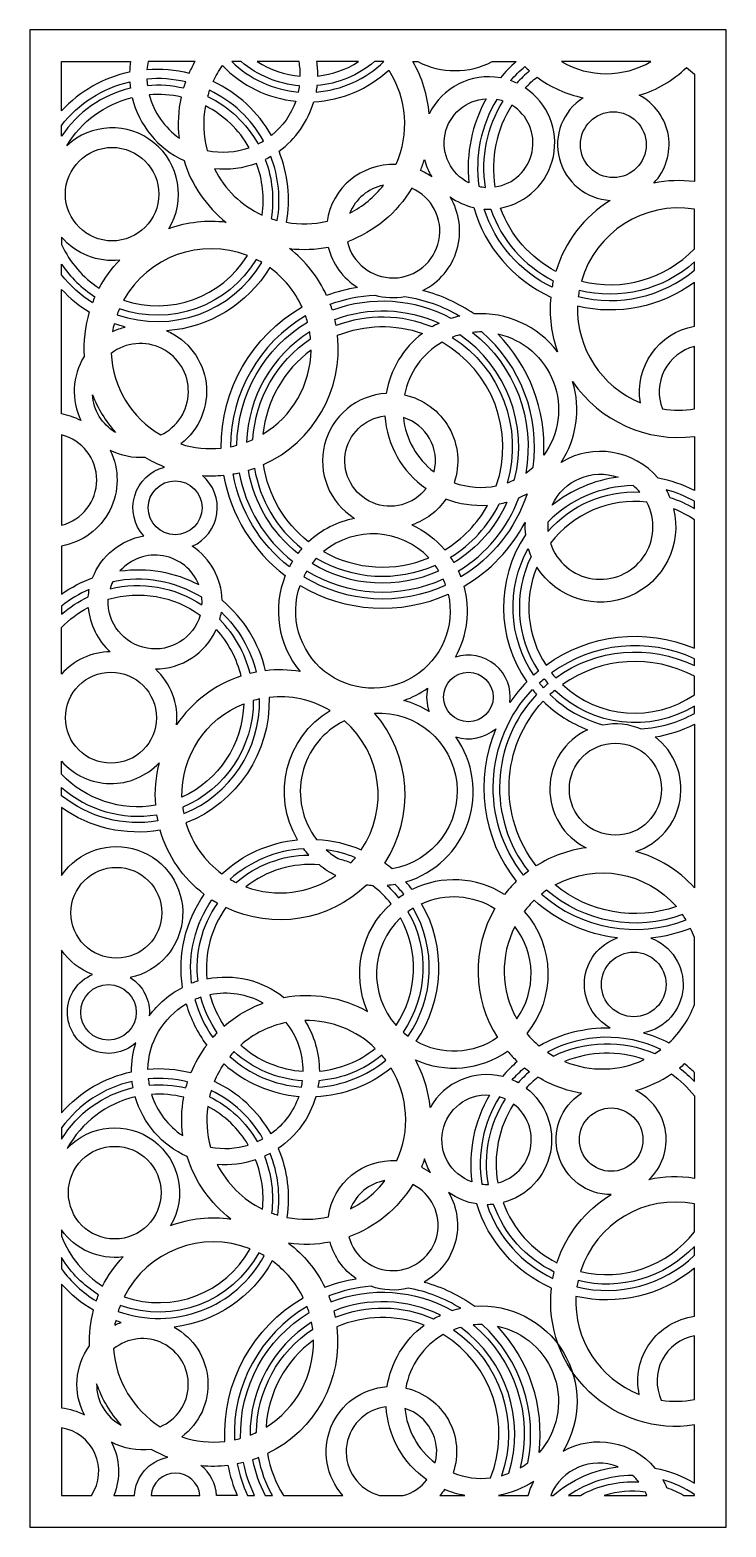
# Model space of a CAD drawing. Extents: x 14441 to 15541, y 4134 to 6501.
import ezdxf

# ---------------------------------------------------------------- set-up
doc = ezdxf.new("R2010")
doc.units = 0
doc.layers.add('LAYER_01', color=1, linetype='CONTINUOUS')

msp = doc.modelspace()

# ---------------------------------------------------------------- linework, layer by layer
at = {"layer": 'LAYER_01'}
msp.add_lwpolyline([(14440.6, 4133.8), (15540.6, 4133.8), (15540.6, 6500.5), (14440.6, 6500.5)], close=True, dxfattribs=at)
for points in [[(14598.1, 6433.9, 0.152755), (14490.6, 6372.8), (14490.6, 6450.5), (14599.6, 6450.5, 0.028114)], [(14627.2, 6450.5, 0.026098), (14625.6, 6438, -0.081614), (14692.5, 6432.4, -0.025613), (14701.6, 6450.5)], [(14730.1, 6419, -0.045878), (14744.7, 6444.1, 0.177045), (14860.8, 6387.8, -0.139434), (14822.2, 6333.8, 0.155103)], [(14774.4, 6450.5), (14759.5, 6450.5, 0.17274), (14865, 6402.4, 0.020702), (14866.8, 6412.3, -0.157325)], [(14865.9, 6450.5), (14799.5, 6450.5, 0.124075), (14867.9, 6427.3, 0.048127)], [(14892.7, 6402.3, 0.175344), (15000, 6450.5), (14985.1, 6450.5, -0.15496), (14894.2, 6412.5, -0.017274)], [(14895.1, 6427.6, 0.118066), (14960, 6450.5), (14893.5, 6450.5, -0.038695)], [(15053.5, 6450.5, 0.243595), (15171.2, 6450.5), (15209, 6450.5, 0.040066), (15184, 6424.7, 0.335216), (15071.5, 6367.9, 0.110392), (15045.9, 6450.5)], [(15222.8, 6442.6, 0.013833), (15230.1, 6435.7, 0.035079), (15209.9, 6416.4, 0.025365), (15200.1, 6420.4, -0.037938)], [(15280.5, 6450.5, 0.270734), (15422, 6450.5)], [(15490.6, 6260.8, 0.079563), (15426.5, 6258.5, 0.497485), (15403.4, 6397.2, 0.120742), (15478.1, 6441.1, -0.020343), (15490.6, 6430.8)], [(14490.6, 6349.7, -0.171332), (14598.3, 6418.6, 0.01698), (14599.4, 6408.5, 0.188618), (14490.6, 6332.6)], [(14625.3, 6422.9, 0.02061), (14626.2, 6412.9, -0.079682), (14683.7, 6408.8, -0.01265), (14686.9, 6418.3, 0.080826)], [(15007.6, 6437, -0.250886), (15018.7, 6287.7, 0.384654), (14910.1, 6197.6, -0.102122), (14846, 6195.9, 0.139765), (14834.2, 6308.8, 0.165327), (14889.1, 6387, 0.17635)], [(15357.6, 6231.1, 0.179576), (15271.7, 6118.9, -0.186167), (15184.3, 6218.9, 0.674052), (15223.3, 6408.8, -0.034398), (15242, 6426, 0.111017), (15314.8, 6393.3, 0.726925)], [(14498.7, 6317.3, -0.200185), (14602.2, 6393.8, 0.228755), (14684.1, 6293.9, 0.152429), (14750.8, 6196.3, 0.115064), (14660, 6186.3, 0.873377)], [(14629.1, 6398.1, 0.177478), (14676.7, 6329.5, -0.082326), (14680, 6394.3, 0.076795)], [(14724.4, 6405.1, 0.015921), (14721.3, 6395.5, -0.154088), (14801.1, 6320.3, 0.02061), (14809.8, 6325.1, 0.155995)], [(15161.6, 6391.8, 0.15486), (15134.3, 6258.8, -0.771847)], [(15188.4, 6388, 0.037241), (15178.3, 6390.7, 0.172487), (15150.1, 6253.3, 0.037241), (15160.4, 6251.7, -0.180051)], [(14717.8, 6380.5, 0.112473), (14720.8, 6310.1, 0.139614), (14787.2, 6314.4, 0.146496)], [(15202.1, 6381.6, 0.18497), (15175.5, 6252.3, 0.701248)], [(14821.8, 6202.2, 0.015921), (14831.4, 6199.2, 0.134787), (14821.4, 6300.4, -0.01698), (14812.5, 6295.6, -0.131125)], [(15057.9, 6278.3, 0.023372), (15064, 6295.9, 0.071927), (15075.5, 6268.2, 0.048244)], [(14732.1, 6280.9, 0.170215), (14807.5, 6207.9, 0.12485), (14798.7, 6289.6, -0.114664)], [(14942.2, 6165.8, 1.61902), (15044.1, 6250.3, -0.171778)], [(14945.9, 6210.8, 0.110628), (14999.2, 6255, 0.248534)], [(15263.6, 6078.3, 0.109093), (15274.4, 5991.4, 0.254354), (15142.4, 6051.6, 0.087747), (15061.6, 6088.5, 0.435716), (15104.7, 6236.5, 0.098494), (15141.9, 6219.8, 0.217711)], [(15267.7, 6104.1, 0.012753), (15265.7, 6093.9, -0.203324), (15158.3, 6217.4, 0.025365), (15168.9, 6217.2, 0.195402)], [(15490.6, 6154.5), (15490.6, 6217.2, 0.378474), (15312.1, 6103.4, 0.27)], [(14490.6, 6172.9), (14490.6, 6161.1, 0.138624), (14550, 6092.2, -0.068961), (14582.6, 6136.7, -0.250435)], [(14588.7, 6073.3, 0.3493), (14784.3, 6143.9, 0.375397)], [(14958.2, 6093.5, 0.049368), (14909.5, 6080.8, 0.119092), (14851, 6154.9, 0.077546), (14912.1, 6157.3, 0.194076)], [(14490.6, 6113.5), (14490.6, 6130.5, 0.102565), (14543.3, 6078.7, 0.012625), (14539.4, 6069.3, -0.086268)], [(14582, 6059.7, 0.015834), (14578.3, 6050.4, 0.356709), (14806.9, 6133, 0.015834), (14798.1, 6137.8, -0.355473)], [(15490.6, 6120.5), (15490.6, 6133.7, -0.24953), (15308.7, 6088.8, 0.015707), (15307.1, 6078.9, 0.237226)], [(14656.6, 6025, -0.572048), (14678.9, 5846.1, 0.102573), (14742.7, 5839.4, -0.270486), (14870.6, 6062.6, 0.12945), (14819.5, 6124.8, -0.244402)], [(14490.6, 6090.4, 0.06844), (14534.4, 6054.7, 0.08917), (14526.2, 5984.1, 0.2577), (14521.2, 5883.1, 0.076454), (14490.6, 5893.4)], [(15405.3, 5911.3, -0.410648), (15490.6, 6032), (15490.6, 6101.5, -0.22009), (15306, 6063.8, 0.312237)], [(14985.6, 6081.3, 0.114595), (15033.1, 6079, -0.096577), (15119.8, 6048.3, 0.023442), (15106, 6044.5, 0.21349), (14918.6, 6057.5, 0.012436), (14915.3, 6067, -0.075075)], [(14591.3, 6030.8, -0.022044), (14573.8, 6036.1, 0.019707), (14571.2, 6023.9, -0.050953)], [(14879.3, 6038.7, 0.016266), (14876.2, 6048.5, 0.265758), (14757.7, 5841.6, 0.016266), (14767.7, 5844, -0.260324)], [(14924.7, 6033.1, 0.012583), (14922.6, 6043, -0.199269), (15087.4, 6037, 0.021027), (15076.1, 6031, 0.191387)], [(14884.2, 6012.2, 0.017506), (14882.7, 6023.2, 0.247871), (14782.9, 5848.8, 0.017506), (14793.1, 5853.1, -0.235939)], [(14926.9, 6017.8, -0.182151), (15060.9, 6020.8, 0.189294), (15003.5, 5925.9, 0.731892), (14953.6, 5728.4, 0.13882), (14881, 5691.5, -0.192668), (14809.8, 5813.5, 0.32345)], [(15119.9, 6018.6, 0.025783), (15107.9, 6014.5, -0.332723), (15194.9, 5784.7, 0.025783), (15206.6, 5789.6, 0.312293)], [(15154.9, 6023.1, 0.030337), (15140, 6022.4, -0.278445), (15224.1, 5800, 0.030337), (15235.7, 5809.3, 0.253287)], [(15252.6, 5828.1, 0.210132), (15179.9, 6020.1, -0.539205)], [(14647.2, 5860.2, 1.115244), (14569, 5989.2, 0.253992)], [(14884.9, 5994.4, 0.210441), (14808.8, 5861.5, 0.258561)], [(15091.8, 6006.7, 0.217551), (15032.4, 5923.6, -0.448418), (15111, 5784.8, 0.138631), (15177.6, 5779.8, 0.36056)], [(15490.6, 6000.2, 0.450141), (15440, 5901.5, 0.079686), (15490.6, 5901.4)], [(15490.6, 5772.5, 0.07339), (15433.3, 5791.8, 0.370599), (15280, 5816.9, 0.222913), (15298.2, 5944.6, 0.280279), (15490.6, 5857.8)], [(14539.4, 5923.9, 0.087374), (14575.6, 5864.3, -0.243431)], [(15001.6, 5890.4, 0.228721), (15066.6, 5775.5, -1.507327)], [(15030.8, 5887.7, 0.209291), (15079.3, 5801.9, 0.398768)], [(14490.6, 5717.6, 0.777201), (14490.6, 5860.4)], [(14567.4, 5835.9, -0.500702), (14490.6, 5684.7), (14490.6, 5608.6, -0.067175), (14539.7, 5634.5, -0.263841), (14620.6, 5700.6, -0.561641), (14653, 5809.6, -0.042134), (14622.7, 5824.7, -0.137435)], [(14761.6, 5798.6, 0.012436), (14771.4, 5800.6, 0.183415), (14855.6, 5660.6, 0.016905), (14850.6, 5651.9, -0.184775)], [(14785.9, 5804.4, 0.012583), (14795.5, 5807.7, 0.185941), (14870.5, 5680.7, 0.016739), (14864.1, 5673, -0.183796)], [(14697.1, 5684.4, 0.55297), (14713.1, 5796.1, 0.041848), (14746.7, 5796.6, 0.188899), (14844.1, 5637.9, 0.276354), (14867.7, 5486.3, 0.069447), (14813, 5487.6, 0.161838), (14744.3, 5598.9, 0.244221)], [(15259.2, 5722.6, 0.044331), (15259.2, 5707.9, -0.227963), (15404.6, 5770, 0.044331), (15393.9, 5780.1, 0.197829)], [(15370, 5793.5, 0.138846), (15266.1, 5749.1, -0.391853)], [(15163.8, 5748.8, -0.111074), (15097.9, 5758.8, -0.162331), (15044, 5718, -0.110527), (15096.2, 5678.8, 0.130097)], [(15182, 5751.2, 0.021027), (15194.4, 5754.2, -0.151021), (15110.8, 5658.5, 0.016739), (15105.4, 5666.9, 0.141616)], [(15213.3, 5760.9, 0.023442), (15226.1, 5767.2, -0.180212), (15121.8, 5635.9, 0.016905), (15117.9, 5645.2, 0.16756)], [(15263.1, 5689, 1.086793), (15415.5, 5754.1, 0.264947)], [(15490.6, 5755.5, 0.06308), (15445.9, 5773.7, -0.02844), (15451.8, 5761.5, -0.05864), (15490.6, 5743.9)], [(15256.2, 5496.3, -0.263676), (15490.6, 5523), (15490.6, 5726.1, 0.055692), (15457.8, 5743.5, -0.848469), (15241.5, 5651.2, 0.24648)], [(14904.6, 5675.8, 0.230809), (15071, 5666, 0.394264)], [(15225.8, 5469.9, 0.044177), (15199.1, 5437.3, 0.553112), (15112.9, 5508.8, 0.196929), (15126.7, 5621.3, 0.138975), (15223, 5721.7, 0.040606), (15223.5, 5702.3, 0.306524)], [(15244.3, 5487.1, 0.010532), (15236.7, 5480.5, -0.280998), (15227.9, 5680.7, 0.02844), (15232.6, 5668, 0.266088)], [(14582.9, 5645.3, -0.155942), (14707.3, 5623.6, 0.558858)], [(15086.7, 5645.6, 0.020785), (15081, 5654, -0.242793), (14893.2, 5665.1, 0.020785), (14886.6, 5657.4, 0.247106)], [(15097.5, 5623, 0.020507), (15093.7, 5632.3, -0.249259), (14878.1, 5645, 0.020507), (14873.3, 5636.2, 0.248275)], [(14490.6, 5589.7), (14490.6, 5576.7, -0.069644), (14532.8, 5604.5, -0.027912), (14534.4, 5616.2, 0.066797)], [(14571.5, 5628.1, 0.040629), (14567.2, 5616.8, -0.211016), (14712.4, 5591.6, 0.040629), (14712.2, 5603.6, 0.192448)], [(14867.4, 5622.3, 0.243701), (15101.7, 5608.5, -1.326508)], [(14490.6, 5555.9, -0.079448), (14532.8, 5587.7, 0.191904), (14567.6, 5517.4, 0.212286), (14490.6, 5482.2)], [(14564.4, 5600.5, -0.231876), (14709.6, 5575.3, -0.892596)], [(14740.6, 5568.4, 0.027912), (14743.1, 5579.9, -0.145311), (14798.2, 5485.3, 0.012655), (14788.4, 5483.1, 0.136442)], [(14638.9, 5490.3, 0.293596), (14735, 5552.6, -0.126418), (14774, 5479, 0.165564), (14672.3, 5402.2, 0.238891)], [(15490.6, 5495.6), (15490.6, 5506.6, 0.271454), (15265, 5484.1, 0.014978), (15271.4, 5476.5, -0.276389)], [(15490.6, 5449.5), (15490.6, 5478.8, 0.283338), (15282, 5465.6, 0.351085)], [(15245.6, 5468.3, -0.011164), (15253.2, 5474.9, 0.013712), (15259.6, 5467.2, 0.01167), (15252, 5460.6, -0.013012)], [(14914.9, 5424.7, 0.163099), (14818.5, 5445.4, -0.315439), (14687.2, 5246.9, 0.163259), (14744, 5166.3, -0.165447), (14863.6, 5220.3, -0.413118)], [(15068.9, 5459.9, 0.143326), (15071.6, 5422.9, 0.073999), (15031.4, 5440.6, 0.070828)], [(15228.3, 5170.8, 0.012742), (15220.4, 5164.6, -0.372634), (15234.8, 5457.8, 0.01213), (15241.3, 5450.1, 0.371244)], [(15490.6, 5420.1), (15490.6, 5431.7, -0.339512), (15270, 5456.4, 0.012596), (15262.4, 5449.8, 0.127249), (15346.1, 5402.1, -0.14956), (15406.4, 5395.7, 0.115448)], [(14778.5, 5435.4, -0.286333), (14680.8, 5287.6, -0.313734)], [(14803.6, 5442.9, 0.016573), (14793.6, 5440.5, -0.302749), (14682, 5271.8, 0.016573), (14683.6, 5261.6, 0.309668)], [(15001.4, 5183.4, 0.334376), (14985.2, 5420.6, -0.942411), (15012.9, 5174.5, 0.017897)], [(15319.5, 5207.6, 0.107869), (15240.8, 5179.2, -0.37157), (15251.7, 5439.2, 0.101564), (15321.9, 5394.3, 0.627597)], [(14937.6, 5408.3, 0.475499), (14893.6, 5221, -0.089804), (14964.2, 5204.4, 0.379181)], [(15490.6, 5144.5, 0.141292), (15398.2, 5201.9, 0.604309), (15428.4, 5382.9, 0.079323), (15490.6, 5403.1)], [(15209.2, 5154.7, 0.035825), (15190.4, 5133.8, 0.262117), (15044.6, 5141.7, 0.019162), (15034.6, 5153.7, 0.513044), (15113.6, 5383, 0.259226), (15176.6, 5395.8, 0.273313)], [(14490.6, 5323.8), (14490.6, 5344.4, 0.442797), (14644.9, 5342.2, 0.086294), (14638.9, 5274.8, -0.247463)], [(14490.6, 5290), (14490.6, 5303.1, 0.224839), (14640.7, 5259.9, 0.012655), (14642.5, 5250.1, -0.21337)], [(14490.6, 5271.2), (14490.6, 5163.9, -1.477522), (14599.2, 5002.4, -0.281555), (14629.2, 4941.8, -0.11842), (14681.8, 4987, -0.192172), (14716.1, 5134, -0.159799), (14646.2, 5235.5, -0.200132)], [(14881.4, 5196.2, -0.021286), (14873.3, 5206, 0.171826), (14756.9, 5157.8, 0.017156), (14766.3, 5152.7, -0.177732)], [(14908.9, 5204.5, 0.046937), (14927.6, 5190.6, -0.029878), (14947.9, 5184.1, 0.017156), (14955, 5192, 0.063473)], [(14924, 5163.7, -0.051923), (14898, 5180.5, 0.192343), (14781.7, 5146, 0.245147)], [(15462.1, 5114.6, -0.260717), (15270.6, 5148.9, -0.352979)], [(14982.3, 5147.7, -0.01632), (14972.6, 5148.7, -0.312726), (14750.3, 5113.1, 0.184004), (14720.4, 5000.5, -0.220947), (14842, 4971.2, -0.17524), (14974, 4949, -0.323617), (15011.4, 5119.3, 0.062323)], [(15017.8, 5149.7, -0.021286), (15005.2, 5148, -0.036875), (15023, 5128.7, -0.01685), (15031.3, 5134.3, 0.027216)], [(15477.4, 5093.5, 0.016528), (15471.8, 5102.1, -0.273557), (15257.1, 5140.6, 0.016528), (15248.9, 5134.5, 0.278995)], [(14728.3, 5125.4, 0.012675), (14736.9, 5120.2, 0.184165), (14705.7, 4996.8, 0.017237), (14696.1, 4993.4, -0.186344)], [(15046.3, 5112.2, 0.02053), (15038, 5106.6, -0.288944), (15030.2, 4916.2, 0.02053), (15038.1, 4909.9, 0.29102)], [(15175.4, 5111.7, 0.280631), (15179.5, 4907.5, -0.285518), (15050.7, 4901.8, 0.289652), (15059.6, 5119.3, -0.252789)], [(15245.2, 4894.5, -0.137472), (15357.7, 4923, -0.651291), (15369, 5065.3, -0.154349), (15237.5, 5124.6, 0.038033), (15221.8, 5107, -0.36803), (15225.7, 4914.1, 0.044698)], [(15019.4, 4926.9, 0.280136), (15026.3, 5096.8, 0.405242)], [(15209.8, 4937.2, 0.331817), (15206.9, 5083.2, 0.250316)], [(15450.4, 4899.4, 0.119077), (15490.6, 4960), (15490.6, 5066, 0.025), (15484.6, 5080.3, -0.06804), (15421.7, 5064.9, -0.75726), (15410.2, 4915.1, -0.050343)], [(14539.3, 5007.2, -0.151655), (14490.6, 5045.8), (14490.6, 4788.8, -0.160462), (14601.2, 4853.6, -0.078269), (14608, 4899.3, -1.180161)], [(14710.6, 4971.3, 0.020493), (14701.2, 4967.7, 0.088544), (14729.7, 4907.8, -0.012977), (14736.7, 4915.3, -0.087049)], [(14809.2, 4962.2, 0.178972), (14725.1, 4975.2, 0.08363), (14747.7, 4925.7, -0.09156)], [(14687.6, 4960.8, 0.089818), (14719.9, 4895.8, 0.064602), (14694.9, 4851.7, 0.083809), (14627, 4857.4, -0.26085)], [(14872.3, 4854.3, 0.171304), (14845.6, 4931.4, 0.129577), (14773.8, 4895.8, 0.167869)], [(14898, 4854.6, 0.148958), (14986.4, 4890.6, 0.198277), (14874.8, 4934.6, -0.143264)], [(15428.2, 4882.2, 0.01882), (15437.8, 4888.9, 0.23694), (15258.3, 4884.6, 0.01882), (15268.2, 4878.4, -0.220749)], [(14869.6, 4829.4, 0.020493), (14871.3, 4839.3, -0.169429), (14763, 4885.4, 0.015914), (14756.3, 4877.9, 0.167847)], [(15002.9, 4871.8, 0.015914), (14996.7, 4879.6, -0.153649), (14897.2, 4839.5, -0.017237), (14895.8, 4829.3, 0.156474)], [(15187.3, 4845.9, 0.33594), (15073.1, 4797.3, 0.100904), (15049.7, 4872.4, 0.262732), (15195.4, 4886, 0.028428), (15210.7, 4869.9, 0.039017)], [(15411.2, 4872.8, 0.185433), (15285.6, 4869.8, 0.211603)], [(14747.3, 4865.9, 0.16226), (14865.5, 4814.7, -0.153481), (14821.6, 4755.6, 0.151875), (14732.3, 4838.2, -0.050179)], [(14912.4, 4624.4, -0.394614), (15020.6, 4713.1, 0.247451), (15011.4, 4859.4, -0.160415), (14892.3, 4814.1, -0.175328), (14833.1, 4732.3, -0.136537), (14846.7, 4623.4, 0.105692)], [(15222.2, 4859.9, 0.013051), (15230.3, 4853.7, 0.033426), (15212, 4836.2, 0.025315), (15202.6, 4840.8, -0.034256)], [(15490.6, 4838.3), (15490.6, 4852.5, 0.025811), (15475, 4866, -0.013051), (15467.2, 4859.4, -0.041584)], [(14490.6, 4764.9), (14490.6, 4746.9, -0.201692), (14603.6, 4828.5, -0.016904), (14602.1, 4838.4, 0.181767)], [(14687, 4828, -0.012714), (14689.8, 4837.6, 0.082699), (14627.6, 4842.4, 0.020425), (14629.1, 4832.5, -0.081324)], [(15188.3, 4646.8, 0.188685), (15273.3, 4551.7, -0.180178), (15359.2, 4659.3, -0.749926), (15312.2, 4819.5, -0.094339), (15243.4, 4845.1, 0.036352), (15224.7, 4827.9, -0.624583)], [(15490.6, 4685.1, 0.092046), (15418.7, 4682.9, 0.52184), (15398, 4824, 0.079747), (15454.5, 4850.1, -0.072093), (15490.6, 4815.3)], [(14499.5, 4732.2, -0.897391), (14662.9, 4610.6, -0.124128), (14758.3, 4620.7, -0.156957), (14689.1, 4719.5, -0.221108), (14607, 4813.9, 0.214268)], [(14682, 4752.7, -0.077508), (14683.7, 4813.3, 0.07801), (14632.8, 4817.7, 0.171109)], [(14727.1, 4824, 0.016203), (14724.4, 4814.2, -0.147327), (14799.9, 4743.1, 0.020425), (14808.9, 4747.6, 0.150781)], [(15166.8, 4816.8, 0.167352), (15139.1, 4679.5, -0.873112)], [(15154.8, 4675.9, 0.036139), (15165, 4675.6, -0.187024), (15192.1, 4810.3, 0.036139), (15182.6, 4813.9, 0.181658)], [(14721.6, 4798.8, 0.103507), (14726.1, 4734.6, 0.123557), (14785.7, 4737.8, 0.136896)], [(15205, 4802.5, 0.188193), (15179.8, 4677.8, 0.627653)], [(14797.2, 4714.4, -0.103725), (14736.7, 4707.1, 0.164135), (14808.1, 4636.4, 0.121261)], [(14820.1, 4724.4, -0.016904), (14811.2, 4719.9, -0.127799), (14822.5, 4630.2, 0.016203), (14832.1, 4627, 0.131538)], [(15064.1, 4715.7, -0.017594), (15059.3, 4702.7, -0.041046), (15073.7, 4694.1, -0.057728)], [(14944.7, 4592.6, 1.556615), (15045.5, 4675.3, -0.170381)], [(14947.1, 4636.8, 0.113635), (15001.6, 4681.5, 0.262979)], [(15490.6, 4203), (15490.6, 4295.2, -0.492781), (15264.7, 4511.5, -0.216341), (15146.8, 4644.6, -0.118585), (15102.2, 4662.8, -0.422182), (15063.4, 4521.2, -0.089662), (15143.4, 4483, -0.609139), (15283.2, 4254, -0.361071), (15428.3, 4227, -0.088415)], [(15173.3, 4644, -0.025315), (15162.9, 4643.4, 0.203204), (15267, 4527, -0.013028), (15269.2, 4537, -0.196226)], [(15310.7, 4537.9, 0.29598), (15490.6, 4600.6), (15490.6, 4644.8, 0.380356)], [(14490.6, 4603.8), (14490.6, 4593.5, 0.158889), (14555.4, 4514.5, -0.07248), (14587.8, 4560.9, -0.279395)], [(14589.5, 4497.9, 0.366321), (14788.4, 4573.7, 0.386725)], [(14906.7, 4512.9, -0.0513), (14955.9, 4526.5, -0.178248), (14915, 4584.3, -0.084116), (14849.3, 4582.7, -0.116764)], [(15305, 4513.5, 0.255877), (15490.6, 4563.4), (15490.6, 4577.6, -0.270497), (15306.8, 4523.4, 0.015907)], [(14490.6, 4559.8), (14490.6, 4541.8, 0.099262), (14545.5, 4491.3, -0.012979), (14549.1, 4500.8, -0.117176)], [(14583.4, 4484.2, 0.015807), (14580, 4474.8, 0.370162), (14810.9, 4562.8, 0.015807), (14802.2, 4567.6, -0.370258)], [(14668.4, 4450, -0.544846), (14680.5, 4276.4, 0.109782), (14748.7, 4269.3, -0.279776), (14872.6, 4496.4, 0.121997), (14823.5, 4554.5, -0.241627)], [(15403.6, 4343.4, -0.436207), (15490.6, 4467), (15490.6, 4543.3, -0.23614), (15303.5, 4498.5, 0.323631)], [(14541, 4476.5, -0.080065), (14490.6, 4517.9), (14490.6, 4322.2, -0.094722), (14526.8, 4311.1, -0.285281), (14534.6, 4420.1, -0.072716)], [(15107.9, 4476.1, -0.023075), (15121.3, 4479.7, 0.09552), (15038.5, 4511.5, -0.146895), (14979.7, 4514.4, 0.073603), (14912.8, 4499.2, -0.012749), (14916.3, 4489.8, -0.225047)], [(14763.7, 4271.7, 0.016156), (14773.6, 4274.2, -0.270803), (14881.9, 4472.8, 0.016156), (14878.6, 4482.5, 0.275755)], [(15078.4, 4463, -0.020815), (15089.5, 4468.8, 0.211025), (14920.6, 4475.3, -0.012902), (14922.9, 4465.5, -0.203307)], [(14576.1, 4460.2, 0.011303), (14574.7, 4453.2, -0.026657), (14585, 4457.3, -0.011391)], [(14788.5, 4279.2, 0.017247), (14798.5, 4283.6, -0.247738), (14887.5, 4446.8, 0.017247), (14885.7, 4457.6, 0.259112)], [(14816.1, 4249.9, 0.096746), (14841.1, 4183.8), (14935.3, 4183.8, -0.62674), (15005.1, 4355.8, -0.19479), (15063.4, 4453, 0.194414), (14925.4, 4450.3, -0.320808)], [(15185.7, 4215, 0.02549), (15197.4, 4218.8, 0.320052), (15121.4, 4449.5, 0.02549), (15109.7, 4445.6, -0.339919)], [(15215.4, 4227.3, 0.029679), (15227.4, 4235.3, 0.26275), (15155.4, 4454, 0.029679), (15141, 4453.3, -0.287142)], [(15245.2, 4251.7, 0.221218), (15179.4, 4451.4, -0.575272)], [(14572.8, 4415.6, 0.239771), (14646.5, 4292.5, 1.153169)], [(14888.8, 4429.4, 0.223265), (14813.8, 4291.9, 0.265006)], [(15034.5, 4353.5, -0.446677), (15109.3, 4219.4, 0.124329), (15168.4, 4211.7, 0.366912), (15093.8, 4438, 0.222868)], [(15438.3, 4334.3, 0.083689), (15490.6, 4335.6), (15490.6, 4436.3, 0.486884)], [(14546, 4360.3, 0.283243), (14585, 4295.1, -0.097795)], [(14993.2, 4183.8), (15030.5, 4183.8, 0.160801), (15068, 4208.5, -0.230587), (15003.5, 4324, 0.825622)], [(15033.2, 4321.2, 0.211532), (15081.2, 4235.2, 0.398858)], [(14538, 4183.8, 0.544398), (14490.6, 4290.7), (14490.6, 4183.8)], [(14605.7, 4183.8, -0.344274), (14658.4, 4244.1, -0.036974), (14632.3, 4256.7, -0.15836), (14569.4, 4268.2, -0.219463), (14573.1, 4183.8)], [(14792.4, 4240.3, 0.071889), (14812.3, 4183.8), (14823.7, 4183.8, -0.080468), (14802, 4243.7, -0.012902)], [(14709.2, 4183.8, 0.911065), (14632, 4183.8)], [(14735.5, 4183.8, 0.215203), (14710.9, 4231.3, 0.054374), (14753.4, 4231.6, 0.050292), (14768.1, 4183.8)], [(14768.2, 4233.9, 0.056406), (14784.5, 4183.8), (14795.6, 4183.8, -0.061708), (14778, 4236.1, -0.012749)], [(15267.5, 4183.8, -0.150495), (15370, 4229.1, 0.413474), (15263.6, 4183.8)], [(15392.6, 4215.4, 0.154134), (15291.9, 4183.8), (15310.6, 4183.8, -0.146106), (15402.8, 4205.1, 0.044292)], [(15127.6, 4183.8, -0.054893), (15095.9, 4193.2, -0.029124), (15088.4, 4183.8)], [(15228.1, 4183.8, -0.051798), (15236.8, 4206.1, -0.10071), (15180.9, 4183.8)], [(15413.1, 4189, 0.109496), (15348.2, 4183.8), (15415.4, 4183.8, 0.017196)], [(15474, 4183.8), (15490.6, 4183.8), (15490.6, 4185.2, 0.078947), (15440.8, 4208.6, -0.029576), (15446.6, 4196.2, -0.045449)]]:
    msp.add_lwpolyline(points, format="xyb", close=True, dxfattribs=at)
for centre, radius in [((15362.5, 6319.1), 52), ((14570.5, 6240.9), 73.9), ((14670.1, 5745.2), 42.6), ((14568.7, 5413.3), 71.9), ((15133.5, 5446), 39.2), ((15365.8, 5300.3), 72.8), ((14577.2, 5104.9), 71.8), ((15394.8, 4991.6), 51.1), ((14564.7, 4947.5), 43.9), ((15359.1, 4746.3), 50.1), ((14574.6, 4662.5), 73.2)]:
    msp.add_circle(centre, radius, dxfattribs=at)

doc.saveas('drawing.dxf')
